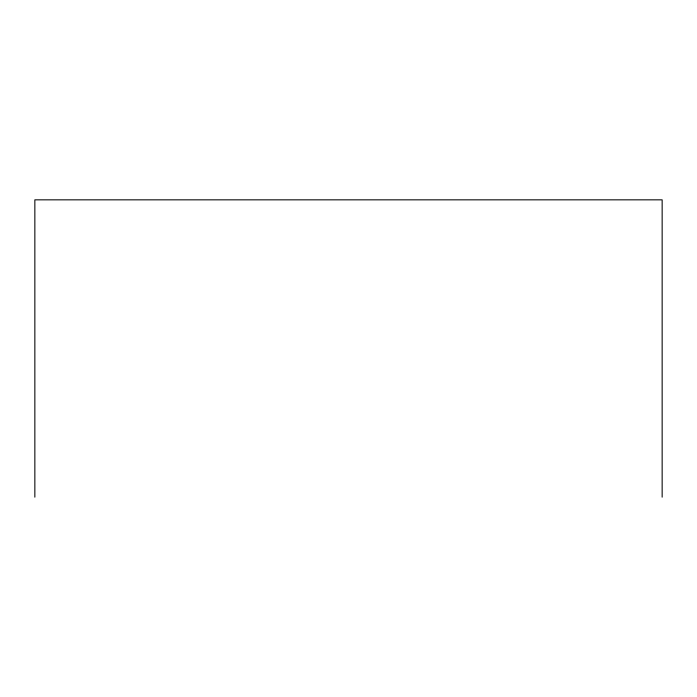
<?xml version="1.0" encoding="UTF-8"?>
<svg xmlns="http://www.w3.org/2000/svg" width="697" height="697" viewBox="0 0 697 697"><rect width="100%" height="100%" fill="white"/><g stroke="black" fill="none" stroke-linecap="round" stroke-linejoin="round"><path stroke-width="1.05" d="M662.15 497.161L662.15 199.839L34.85 199.839L34.85 497.161"/></g></svg>
